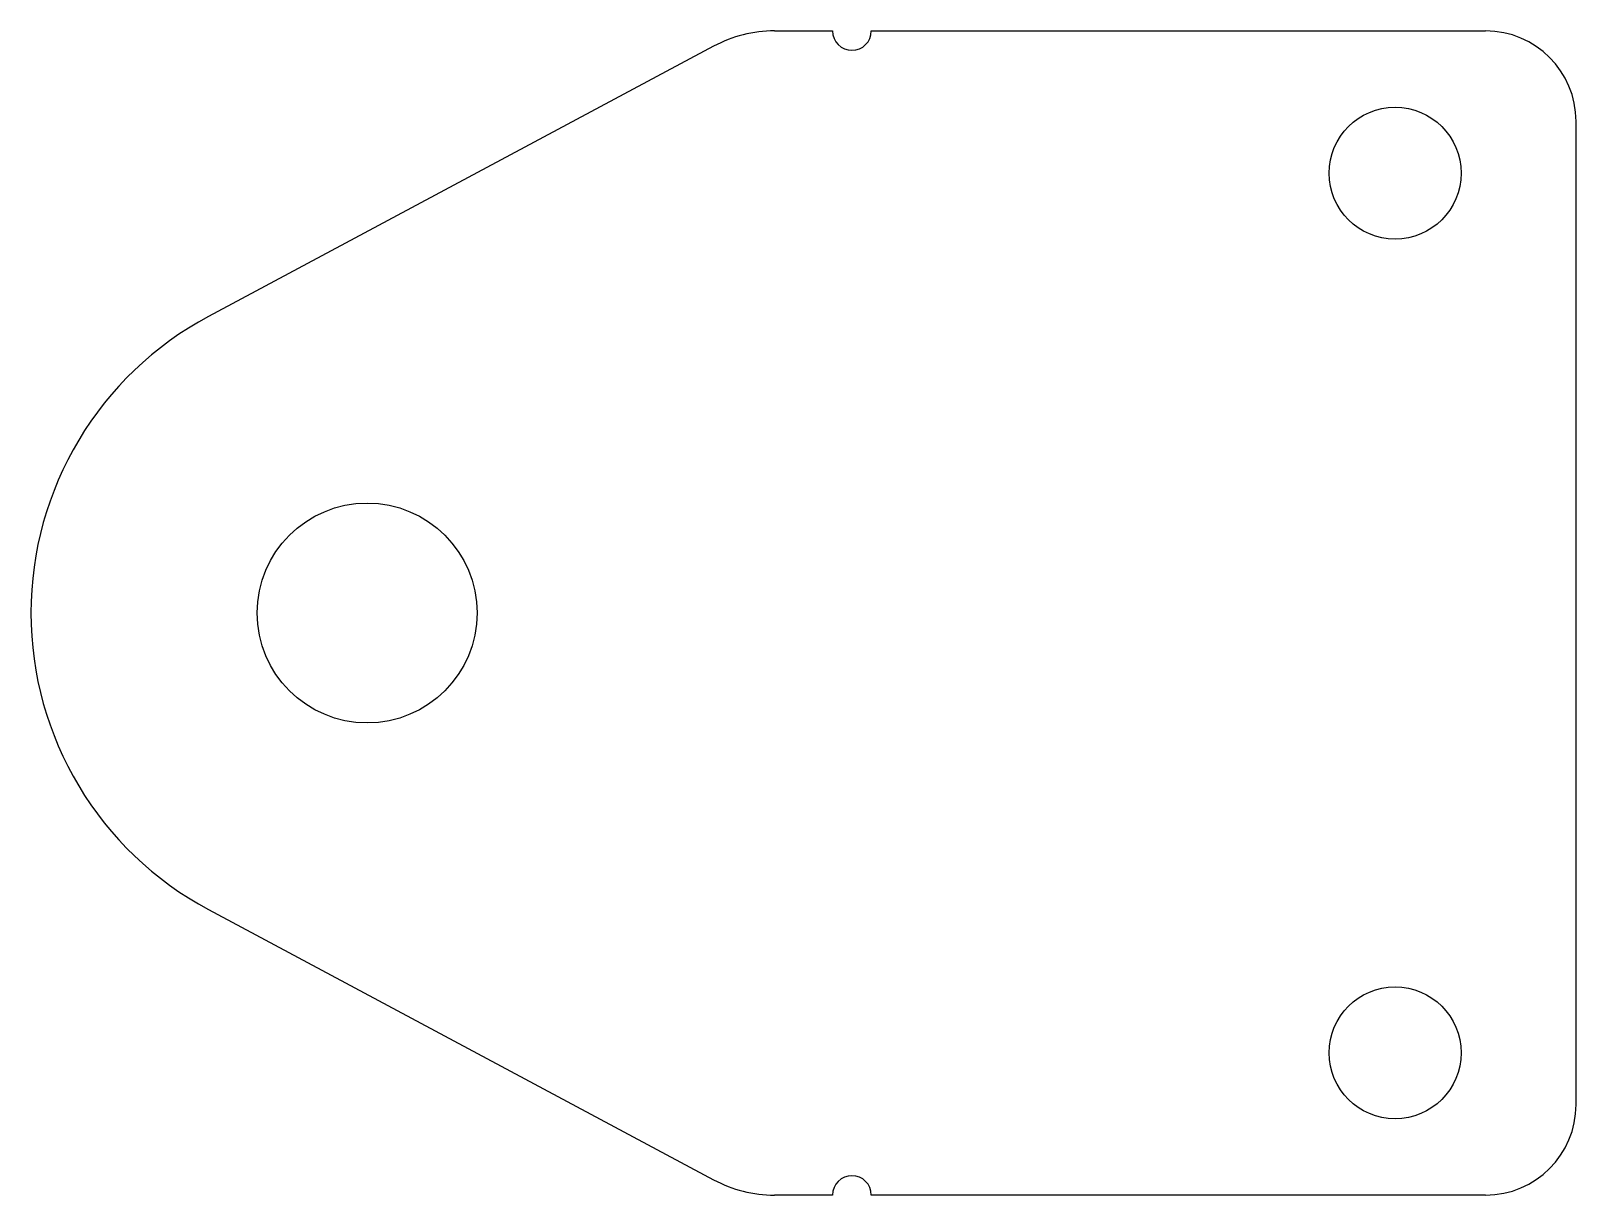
# Model space of a CAD drawing. Header units: millimetres. Extents: x -13 to 46.7, y -22.5 to 22.5.
import ezdxf

# ---------------------------------------------------------------- set-up
doc = ezdxf.new("R2010")
doc.units = ezdxf.units.MM

msp = doc.modelspace()

# ---------------------------------------------------------------- linework, layer by layer
at = {"color": 7, "linetype": 'Continuous', "lineweight": 25}
for p, q in [((15.753, 22.5), (17.995, 22.5)), ((19.495, 22.5), (43.245, 22.5)), ((13.395, 21.909), (-6.132, 11.463)), ((46.745, -19), (46.745, 19)), ((-6.132, -11.463), (13.395, -21.909)), ((17.995, -22.5), (15.753, -22.5)), ((43.245, -22.5), (19.495, -22.5))]:
    msp.add_line(p, q, dxfattribs=at)
for centre, radius in [((39.745, 17), 2.55), ((0, 0), 4.25), ((39.745, -17), 2.55)]:
    msp.add_circle(centre, radius, dxfattribs=at)
for centre, radius, start, end in [((15.753, 17.5), 5, 90, 118.14453), ((18.745, 22.5), 0.75, 180, 0), ((43.245, 19), 3.5, 0, 90), ((0, 0), 13, 118.14453, 241.85547), ((43.245, -19), 3.5, 270, 0), ((15.753, -17.5), 5, 241.85547, 270), ((18.745, -22.5), 0.75, 0, 180)]:
    msp.add_arc(centre, radius, start, end, dxfattribs=at)

doc.saveas('drawing.dxf')
